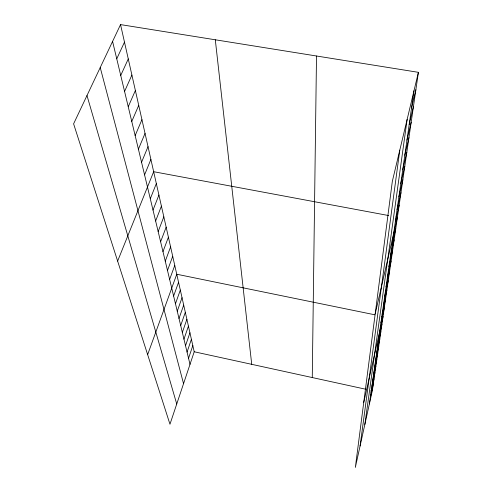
<?xml version="1.0" encoding="UTF-8"?>
<svg xmlns="http://www.w3.org/2000/svg" width="492" height="492" viewBox="0 0 492 492"><rect width="100%" height="100%" fill="white"/><g stroke="black" fill="none" stroke-linecap="round" stroke-linejoin="round"><path stroke-width="0.74" d="M312.266 377.555L316.504 56.002M360.089 445.961L399.787 150.158M364.861 424.405L407.142 119.39M369.375 403.987L413.993 90.756M418.397 72.33L392.333 181.327L355.341 467.4L372.321 390.673L418.397 72.33L120.54 24.6L73.603 123.83L169.968 424.233L194.211 351.768L120.54 24.6M370.193 398.237L373.176 384.793M374.633 367.081L377.776 352.979M373.699 373.656L376.811 359.689M372.788 380.052L375.863 366.214M371.903 386.275L374.941 372.573M371.036 392.333L374.049 378.76M363.754 402.358L383.059 316.479L381.577 316.178M378.649 338.877L381.946 324.203M377.604 346.233L380.857 331.706M376.583 353.379L379.799 339M375.593 360.328L378.779 346.085M384.726 296.233L388.231 280.766M383.416 305.44L386.872 290.139M382.143 314.339L385.562 299.204M380.919 322.955L384.289 307.98M388.938 266.652L392.585 250.662M387.481 276.861L391.085 261.043M386.079 286.713L389.633 271.074M375.205 313.785L397.431 217.187L395.974 216.917M392.007 245.102L395.759 228.755M390.445 256.074L394.141 239.905M397.062 209.61L400.974 192.71M395.31 221.898L399.166 205.182M400.777 183.534L404.799 166.259M398.883 196.831L402.85 179.746M404.805 155.238L408.95 137.582M402.751 169.678L406.835 152.213M409.196 124.427L413.464 106.389M406.952 140.171L411.164 122.317M411.54 107.976L415.875 89.741M188.547 358.299L192.821 345.593M187.058 352.081L191.4 339.265M185.527 345.704L189.937 332.776M183.959 339.166L188.436 326.116M182.347 332.451L186.898 319.29M180.699 325.556L185.324 312.279M179.002 318.478L183.7 305.077M177.255 311.202L182.034 297.678M175.459 303.724L180.324 290.077M173.621 296.036L178.565 282.267M147.643 354.627L176.757 274.235L374.898 314.812M169.635 279.425L174.765 265.397M167.489 270.459L172.717 256.289M165.269 261.197L170.595 246.892M162.975 251.64L168.412 237.187M160.607 241.763L166.155 227.169M158.16 231.554L163.824 216.812M155.632 220.994L161.413 206.111M153.012 210.066L158.922 195.035M150.3 198.756L156.339 183.571M117.631 261.086L153.664 171.702L388.68 215.558M144.574 174.881L150.896 159.396M141.548 162.274L148.024 146.641M138.412 149.181L145.042 133.4M135.152 135.583L141.948 119.648M131.764 121.45L138.726 105.362M128.24 106.739L135.38 90.497M124.568 91.426L131.899 75.036M120.737 75.46L128.271 58.923M116.745 58.812L124.488 42.127M194.211 351.768L365.913 389.27M370.9 390.359L372.321 390.673M86.986 95.54L176.739 404.006M100.227 67.545L183.547 383.655M112.582 41.433L189.998 364.363M215.299 39.784L251.726 364.326"/></g></svg>
